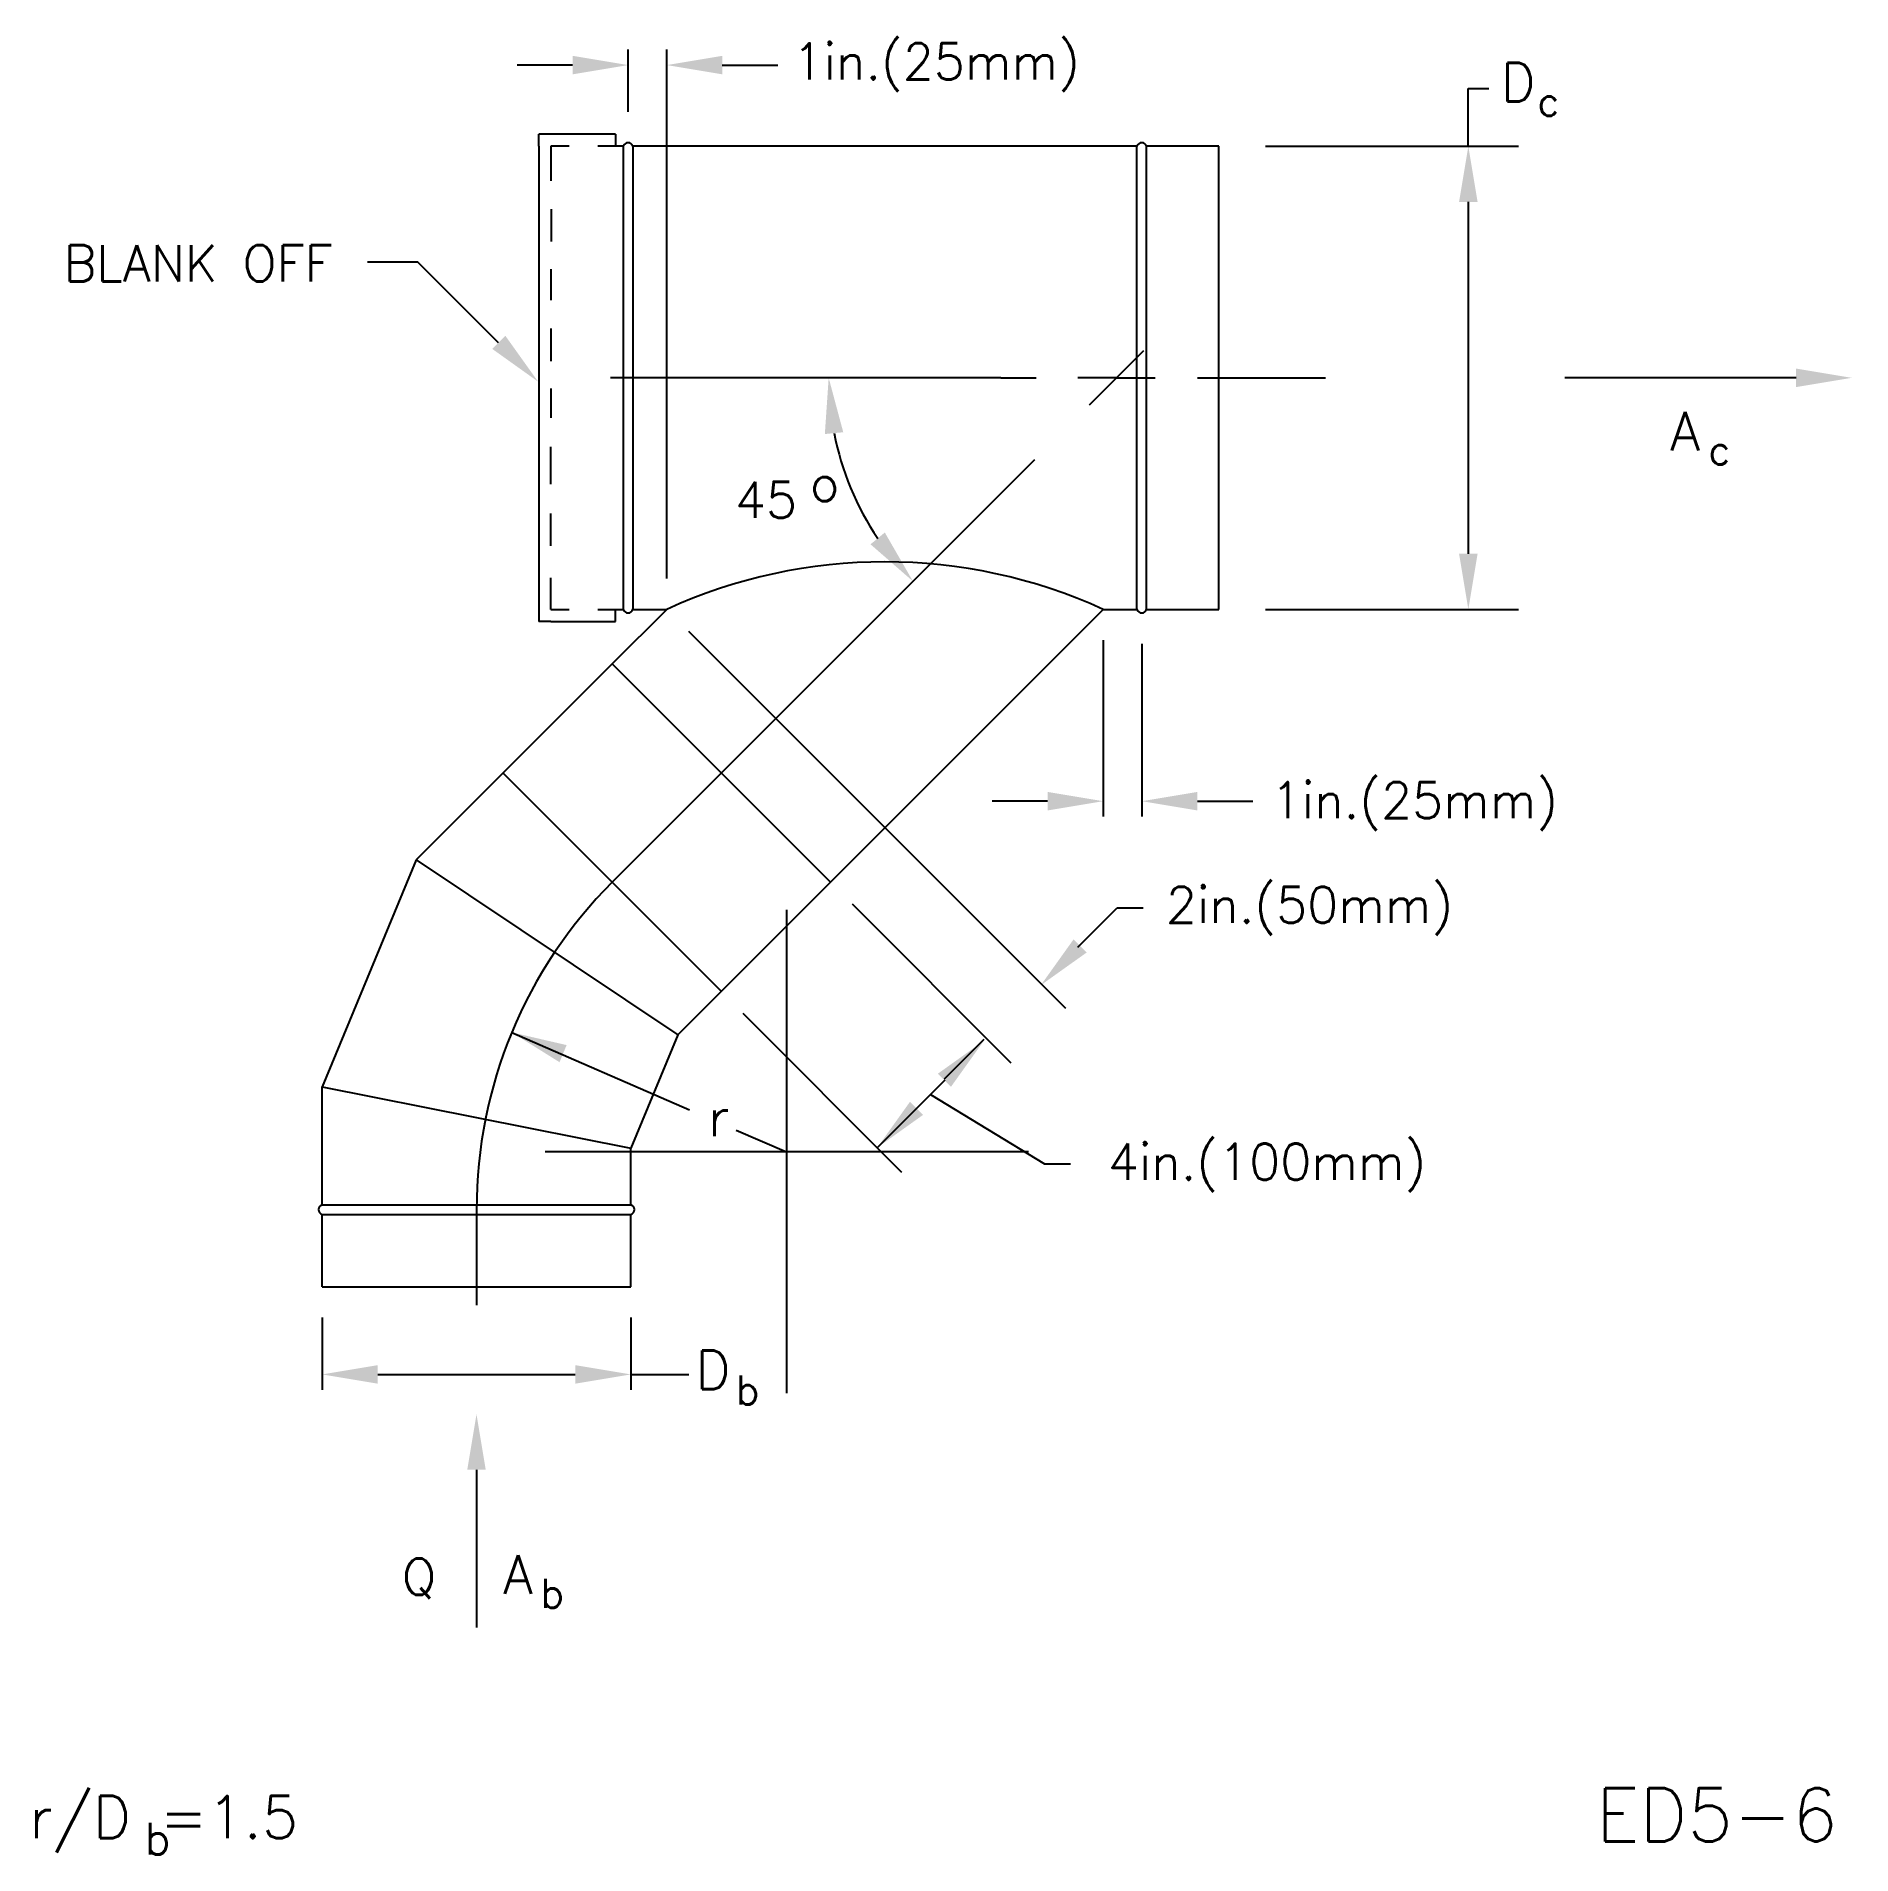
# Model space of a CAD drawing. Extents: x 2.47 to 9.98, y 0.49 to 8.01.
import ezdxf
from ezdxf.enums import TextEntityAlignment as Align

# ---------------------------------------------------------------- set-up
doc = ezdxf.new("R2010")
doc.units = 0
doc.header["$LTSCALE"] = 4
doc.header["$MEASUREMENT"] = 0
doc.header["$PDMODE"] = 2
doc.header["$PDSIZE"] = -3
doc.layers.get('0').update_dxf_attribs({"linetype": 'CONTINUOUS'})
doc.layers.add('ALT', color=7, linetype='CONTINUOUS')
doc.layers.add('NUMBER', color=7, linetype='CONTINUOUS')
doc.styles.add('ROMANS', font='romans')

msp = doc.modelspace()

# ---------------------------------------------------------------- linework, layer by layer
for p, q in [((8.3978, 7.5567), (8.3978, 7.7961)), ((8.3978, 7.7961), (8.4823, 7.7961)), ((4.6024, 7.6067), (4.5524, 7.6067)), ((4.5524, 7.5567), (4.5524, 7.6067)), ((4.8699, 7.6067), (4.6024, 7.6067)), ((4.8699, 7.6067), (4.8699, 7.5567)), ((4.5524, 7.5567), (4.5524, 5.6412)), ((4.6024, 7.5567), (4.6024, 7.4134)), ((4.6773, 7.5567), (4.6024, 7.5567)), ((4.9017, 7.5567), (4.796, 7.5567)), ((4.9017, 7.5567), (4.9017, 5.6412)), ((7.0268, 7.5567), (4.9416, 7.5567)), ((4.9416, 7.5567), (4.9416, 5.6412)), ((7.0268, 5.6412), (7.0268, 7.5567)), ((7.366, 7.5567), (7.0668, 7.5567)), ((7.0668, 5.6412), (7.0668, 7.5567)), ((7.366, 5.6412), (7.366, 7.5567)), ((4.6047, 7.1624), (4.6047, 7.2967)), ((4.6039, 6.9208), (4.6039, 7.0488)), ((4.6039, 6.6681), (4.6039, 6.8025)), ((6.942, 6.599), (7.0548, 6.7118)), ((4.6032, 6.433), (4.6032, 6.5546)), ((6.4631, 6.599), (4.8495, 6.599)), ((6.4631, 6.599), (6.6094, 6.599)), ((6.942, 6.599), (6.7823, 6.599)), ((6.942, 6.599), (6.8291, 6.4861)), ((6.942, 6.599), (7.1016, 6.599)), ((7.278, 6.599), (7.8069, 6.599)), ((7.4208, 6.599), (7.5185, 6.599)), ((9.7538, 6.599), (8.7968, 6.599)), ((4.6024, 6.1595), (4.6024, 6.313)), ((6.6033, 6.2603), (4.8555, 4.5125)), ((4.6024, 5.9036), (4.6024, 6.0379)), ((4.6024, 5.6412), (4.6024, 5.7715)), ((4.5524, 5.6412), (4.5524, 5.5912)), ((4.6024, 5.5912), (4.5524, 5.5912)), ((4.6024, 5.6412), (4.6773, 5.6412)), ((4.6024, 5.5912), (4.8699, 5.5912)), ((4.796, 5.6412), (4.9017, 5.6412)), ((5.0813, 5.6412), (4.8555, 5.4155)), ((4.8699, 5.5912), (4.8699, 5.6412)), ((4.9416, 5.6412), (5.0813, 5.6412)), ((5.7585, 4.5125), (6.8872, 5.6412)), ((6.8872, 5.6412), (7.0268, 5.6412)), ((7.0668, 5.6412), (7.366, 5.6412)), ((4.8555, 5.4155), (4.0449, 4.6048)), ((4.8555, 5.4155), (5.7585, 4.5125)), ((4.4041, 4.964), (5.307, 4.0611)), ((4.0449, 4.6048), (3.656, 3.6661)), ((4.0449, 4.6048), (5.1274, 3.8815)), ((5.7585, 4.5125), (5.1274, 3.8815)), ((4.4403, 3.8911), (5.1752, 3.5712)), ((5.1274, 3.8815), (4.933, 3.4121)), ((3.656, 3.6661), (4.933, 3.4121)), ((3.656, 3.1781), (3.656, 3.6661)), ((5.3692, 3.4868), (5.5766, 3.3965)), ((4.933, 3.1781), (4.933, 3.4121)), ((3.656, 3.1781), (4.933, 3.1781)), ((3.656, 2.8389), (3.656, 3.1382)), ((3.656, 3.1382), (4.933, 3.1382)), ((4.2945, 3.1581), (4.2945, 2.7623)), ((4.933, 2.8389), (4.933, 3.1382)), ((3.656, 2.8389), (4.933, 2.8389)), ((4.933, 2.4761), (5.1724, 2.4761)), ((4.2945, 2.0815), (4.2945, 1.4288))]:
    msp.add_line(p, q)
at = {"linetype": 'ByBlock'}
for p, q in [((7.5593, 7.5567), (8.6054, 7.5567)), ((8.3978, 7.3268), (8.3978, 5.8711)), ((7.5593, 5.6412), (8.6054, 5.6412)), ((3.656, 2.7112), (3.656, 2.4122)), ((4.933, 2.7112), (4.933, 2.4122)), ((3.8859, 2.4761), (4.7032, 2.4761))]:
    msp.add_line(p, q, dxfattribs=at)
for centre, radius, start, end in [((4.9217, 7.5509), 0.0208, 16.2602, 163.7398), ((7.0468, 7.5509), 0.0208, 16.2602, 163.7398), ((5.9842, 3.6623), 2.1752, 65.4737, 114.5263), ((4.9217, 5.6471), 0.0208, 196.2602, 343.7398), ((4.9217, 5.6471), 0.0208, 196.2602, 343.7398), ((7.0468, 5.6471), 0.0208, 196.2602, 343.7398), ((6.21, 3.1581), 1.9154, 135, 180), ((3.6619, 3.1581), 0.0208, 106.2602, 253.7398), ((4.9272, 3.1581), 0.0208, 286.2602, 73.7398)]:
    msp.add_arc(centre, radius, start, end)
msp.add_arc((6.942, 6.599), 1.1904, 191.08013, 213.91987, dxfattribs=at)
msp.add_point((5.578, 3.3979))
for points in [[(8.4361, 7.3268), (8.3595, 7.3268), (8.3978, 7.5567)], [(5.8118, 6.3739), (5.7356, 6.3665), (5.7515, 6.599)], [(5.9837, 5.959), (5.9245, 5.9103), (6.1002, 5.7572)], [(8.4361, 5.8711), (8.3595, 5.8711), (8.3978, 5.6412)], [(3.8859, 2.4378), (3.8859, 2.5144), (3.656, 2.4761)], [(4.7032, 2.4378), (4.7032, 2.5144), (4.933, 2.4761)]]:
    msp.add_solid(points, dxfattribs=at)
for points in [[(9.7538, 6.6373), (9.7538, 6.5606), (9.9836, 6.599)], [(4.638, 3.7678), (4.6673, 3.8386), (4.4403, 3.8911)], [(4.2562, 2.0815), (4.3328, 2.0815), (4.2945, 2.3113)]]:
    msp.add_solid(points)
at = {"layer": 'ALT', "linetype": 'ByBlock'}
for p, q in [((4.9217, 7.6993), (4.9217, 7.9566)), ((5.0813, 5.7689), (5.0813, 7.9566)), ((4.6918, 7.8928), (4.462, 7.8928)), ((5.3111, 7.8928), (5.541, 7.8928)), ((5.1716, 5.5509), (6.7311, 3.9914)), ((6.8872, 5.5135), (6.8872, 4.7837)), ((7.0468, 5.4986), (7.0468, 4.7837)), ((6.6573, 4.8476), (6.4275, 4.8476)), ((7.2767, 4.8476), (7.5065, 4.8476)), ((5.8488, 4.4223), (6.5054, 3.7656)), ((6.7826, 4.2442), (6.9452, 4.4068)), ((5.3963, 3.9701), (6.0531, 3.3133)), ((6.2318, 3.6934), (6.1167, 3.5783))]:
    msp.add_line(p, q, dxfattribs=at)
at = {"layer": 'ALT'}
for p, q in [((4.0521, 7.0768), (3.843, 7.0768)), ((4.103, 7.0259), (4.0521, 7.0768)), ((4.2444, 6.8845), (4.103, 7.0259)), ((4.3858, 6.7431), (4.2444, 6.8845)), ((6.9452, 4.4068), (7.0519, 4.4068)), ((6.231, 3.6989), (6.3953, 3.8632)), ((6.1726, 3.6342), (6.644, 3.3474)), ((6.1167, 3.5783), (5.9524, 3.414)), ((6.644, 3.3474), (6.7522, 3.3474))]:
    msp.add_line(p, q, dxfattribs=at)
at = {"layer": 'ALT', "linetype": 'ByBlock'}
for points in [[(4.6918, 7.8545), (4.6918, 7.9311), (4.9217, 7.8928)], [(5.3111, 7.8545), (5.3111, 7.9311), (5.0813, 7.8928)], [(4.3598, 6.7185), (4.414, 6.7727), (4.5494, 6.583)], [(6.6573, 4.8093), (6.6573, 4.8859), (6.8872, 4.8476)], [(7.2767, 4.8093), (7.2767, 4.8859), (7.0468, 4.8476)], [(6.8187, 4.2216), (6.7645, 4.2758), (6.629, 4.0862)], [(6.2575, 3.6661), (6.2033, 3.7203), (6.3929, 3.8557)], [(6.0879, 3.6041), (6.1421, 3.5499), (5.9525, 3.4144)]]:
    msp.add_solid(points, dxfattribs=at)

# ---------------------------------------------------------------- texts
at = {"style": 'ROMANS'}
for s, height, p in [('D', 0.1596, (8.5324, 7.7423)), ('A ', 0.15962, (9.2333, 6.2981)), ('45', 0.15, (5.3634, 6.0194)), ('o', 0.15, (5.6737, 6.0883)), ('D', 0.1596, (5.201, 2.415)), ('Q', 0.15, (3.9858, 1.5641)), ('A ', 0.15962, (4.4049, 1.5686)), ('r/D =1.5', 0.17558, (2.4434, 0.557))]:
    msp.add_text(s, height=height, dxfattribs=at).set_placement(p)
for s, height, p in [('c', 0.1197, (8.7296, 7.7423)), ('c', 0.1197, (9.437, 6.3001)), ('r', 0.1596, (5.2964, 3.5412)), ('b', 0.1197, (5.4166, 2.4112)), ('b', 0.1197, (4.6086, 1.5707)), ('b', 0.1317, (2.9758, 0.5554))]:
    msp.add_text(s, height=height, dxfattribs=at).set_placement(p, align=Align.MIDDLE)
at = {"layer": 'ALT', "style": 'ROMANS'}
for s, p in [('1in.(25mm)', (5.6017, 7.833)), ('1in.(25mm)', (7.5802, 4.7769)), ('2in.(50mm)', (7.1463, 4.3439)), ('4in.(100mm)', (6.9062, 3.281))]:
    msp.add_text(s, height=0.15, dxfattribs=at).set_placement(p)
msp.add_text('BLANK OFF', height=0.15, dxfattribs=at).set_placement((3.6991, 7.0731), align=Align.MIDDLE_RIGHT)
at = {"layer": 'NUMBER', "style": 'ROMANS'}
msp.add_text('ED5-6', height=0.22, dxfattribs=at).set_placement((8.9269, 0.5441))

doc.saveas('drawing.dxf')
